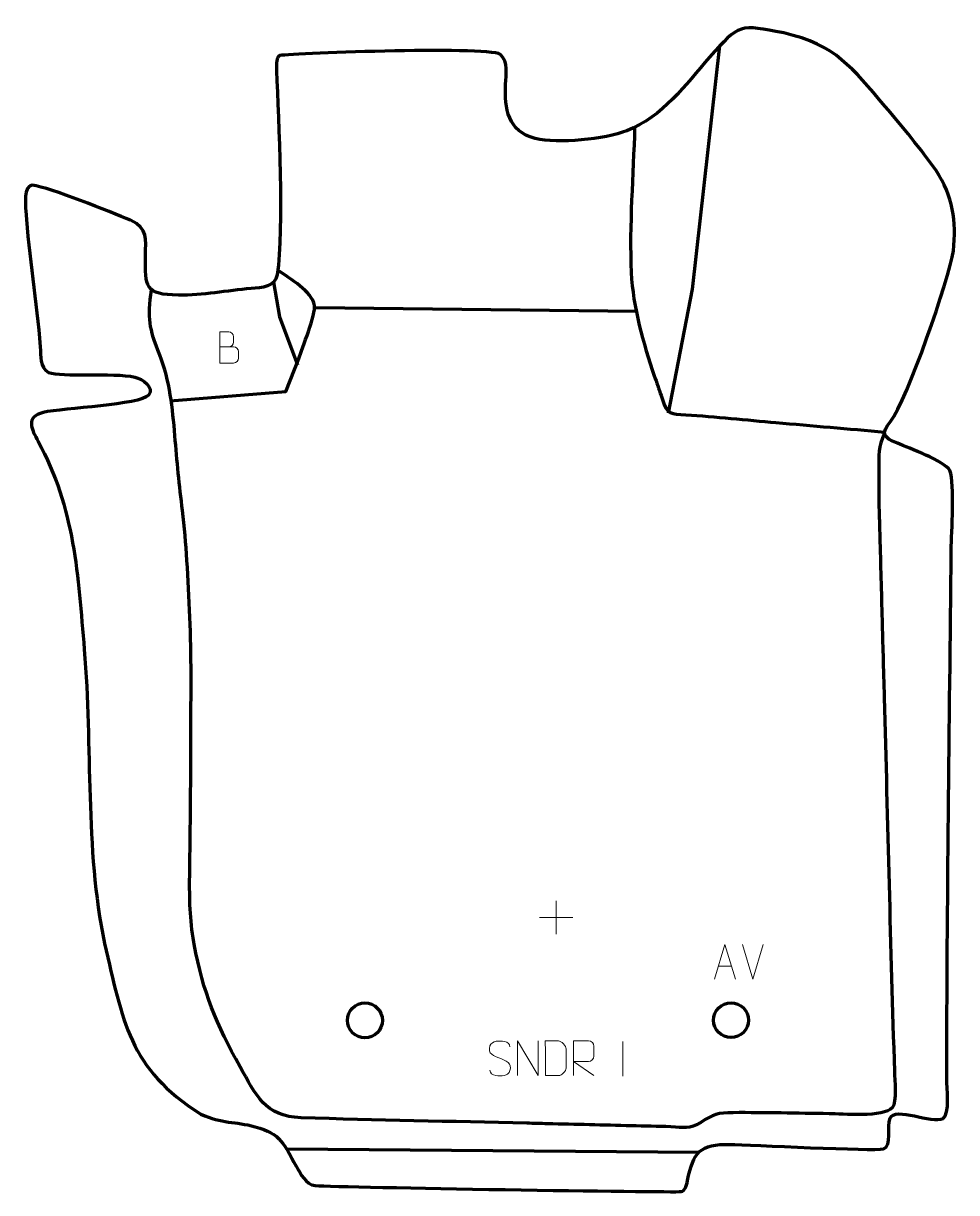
# Model space of a CAD drawing. Header units: millimetres. Extents: x -583 to 86, y -25 to 814.
import ezdxf

# ---------------------------------------------------------------- set-up
doc = ezdxf.new("R2010")
doc.units = ezdxf.units.MM
doc.header["$MEASUREMENT"] = 0
doc.layers.add('layer 2', color=7, linetype='Continuous')
doc.layers.add('layer 3', color=7, linetype='Continuous')

msp = doc.modelspace()

# ---------------------------------------------------------------- linework, layer by layer
at = {"layer": 'layer 2', "color": 142, "lineweight": 200}
for centre in [(-337.7101, 98.7988), (-75.2433, 98.9277)]:
    msp.add_ellipse(centre, major_axis=(0, 12.5), ratio=1, dxfattribs=at)
at = {"layer": 'layer 2', "color": 142, "lineweight": 158}
for points, knots in [([(-120.0008, 534.3509), (-120.0008, 534.3509), (-102.8927, 623.2044), (-102.8927, 623.2044), (-102.8927, 623.2044), (-102.8927, 623.2044), (-83.1753, 797.9469), (-83.1753, 797.9469)], [0, 0, 0, 0, 0.33333333, 0.33333333, 0.33333333, 0.33333333, 1, 1, 1, 1]), ([(-144.3472, 739.3777), (-145.2404, 705.3209), (-148.3813, 668.9345), (-146.7785, 635.1333), (-146.7785, 635.1333), (-145.5926, 610.1252), (-138.211, 584.6732), (-130.2321, 561.054), (-130.2321, 561.054), (-128.6033, 556.3422), (-126.9727, 551.6423), (-125.4003, 546.9107), (-125.4003, 546.9107), (-125.4003, 546.9107), (-124.474, 544.0836), (-124.474, 544.0836), (-124.474, 544.0836), (-121.0399, 533.5558), (-118.3026, 533.7397), (-107.6107, 533.116), (-107.6107, 533.116), (-86.4706, 531.8827), (-64.2612, 529.4765), (-43.052, 527.6217), (-43.052, 527.6217), (-17.0741, 525.35), (8.9038, 523.0782), (34.8817, 520.8064)], [0, 0, 0, 0, 0.125, 0.125, 0.125, 0.125, 0.25, 0.25, 0.25, 0.25, 0.375, 0.375, 0.375, 0.375, 0.5, 0.5, 0.5, 0.5, 0.625, 0.625, 0.625, 0.625, 0.75, 0.75, 0.75, 0.75, 1, 1, 1, 1]), ([(-477.4046, 543.1399), (-477.4046, 543.1399), (-394.4656, 549.915), (-394.4656, 549.915), (-394.4656, 549.915), (-394.4656, 549.915), (-385.2051, 573.4629), (-385.2051, 573.4629), (-385.2051, 573.4629), (-382.6761, 580.6982), (-372.8784, 605.6673), (-373.8742, 611.6677), (-373.8742, 611.6677), (-375.5129, 621.5428), (-391.7238, 631.0643), (-399.4926, 636.4339)], [0, 0, 0, 0, 0.2, 0.2, 0.2, 0.2, 0.4, 0.4, 0.4, 0.4, 0.6, 0.6, 0.6, 0.6, 1, 1, 1, 1]), ([(34.8881, 519.9218), (29.7666, 509.7659), (30.9368, 504.7569), (30.84, 493.7434), (30.84, 493.7434), (30.75, 483.5106), (30.6345, 474.1142), (30.915, 463.8408), (30.915, 463.8408), (31.0786, 457.8454), (31.2423, 451.8499), (31.4059, 445.8544), (31.4059, 445.8544), (31.9515, 425.8695), (32.4971, 405.8846), (33.0426, 385.8997), (33.0426, 385.8997), (33.2745, 377.4061), (33.5063, 368.9125), (33.7382, 360.4189), (33.7382, 360.4189), (34.011, 350.4264), (34.2838, 340.434), (34.5565, 330.4415), (34.5565, 330.4415), (36.9963, 241.0274), (39.0155, 151.4723), (41.9096, 62.0868), (41.9096, 62.0868), (42.1034, 56.1029), (43.827, 40.5298), (40.2833, 36.1019), (40.2833, 36.1019), (34.6791, 29.0994), (4.0221, 31.6478), (-4.988, 31.8253), (-4.988, 31.8253), (-27.8807, 32.2021), (-50.7457, 32.6978), (-73.6447, 32.6039), (-73.6447, 32.6039), (-84.7009, 32.551), (-87.7878, 31.5259), (-97.0022, 25.619), (-97.0022, 25.619), (-105.2831, 20.3104), (-108.6777, 22.149), (-118.3455, 22.4652), (-118.3455, 22.4652), (-127.8147, 22.7749), (-137.2953, 22.9507), (-146.7673, 23.1815), (-146.7673, 23.1815), (-156.752, 23.4282), (-166.7367, 23.675), (-176.7214, 23.9217), (-176.7214, 23.9217), (-186.7062, 24.1685), (-196.6909, 24.4152), (-206.6756, 24.662), (-206.6756, 24.662), (-211.668, 24.7853), (-216.6603, 24.9087), (-221.6527, 25.0321), (-221.6527, 25.0321), (-275.5399, 26.3574), (-329.6991, 27.1435), (-383.5391, 28.9811), (-383.5391, 28.9811), (-409.3992, 29.8637), (-416.0313, 45.3172), (-427.2403, 65.5657), (-427.2403, 65.5657), (-444.2086, 96.0731), (-453.784, 118.8607), (-460.1255, 153.4314), (-460.1255, 153.4314), (-460.1255, 153.4314), (-460.3946, 154.9234), (-460.3946, 154.9234), (-460.3946, 154.9234), (-463.2707, 171.306), (-463.5045, 185.9449), (-463.351, 202.4877), (-463.351, 202.4877), (-463.351, 202.4877), (-463.3313, 204.4169), (-463.3313, 204.4169), (-463.3313, 204.4169), (-463.1345, 222.0659), (-462.8222, 239.7109), (-462.6943, 257.3611), (-462.6943, 257.3611), (-462.5, 287.3315), (-462.4155, 317.302), (-462.3807, 347.2729), (-462.3807, 347.2729), (-462.3529, 373.6535), (-463.6153, 402.3345), (-465.3037, 428.7032), (-465.3037, 428.7032), (-466.0715, 440.6929), (-467.1131, 452.5686), (-468.5248, 464.5005), (-468.5248, 464.5005), (-470.7427, 482.4562), (-472.458, 500.1404), (-473.9566, 518.1655), (-473.9566, 518.1655), (-475.5579, 537.8178), (-477.6063, 557.5375), (-484.791, 576.0566), (-484.791, 576.0566), (-492.7069, 595.9482), (-493.3423, 601.576), (-490.8277, 623.1611)], [0, 0, 0, 0, 0.03333333, 0.03333333, 0.03333333, 0.03333333, 0.06666667, 0.06666667, 0.06666667, 0.06666667, 0.1, 0.1, 0.1, 0.1, 0.13333333, 0.13333333, 0.13333333, 0.13333333, 0.16666667, 0.16666667, 0.16666667, 0.16666667, 0.2, 0.2, 0.2, 0.2, 0.23333333, 0.23333333, 0.23333333, 0.23333333, 0.26666667, 0.26666667, 0.26666667, 0.26666667, 0.3, 0.3, 0.3, 0.3, 0.33333333, 0.33333333, 0.33333333, 0.33333333, 0.36666667, 0.36666667, 0.36666667, 0.36666667, 0.4, 0.4, 0.4, 0.4, 0.43333333, 0.43333333, 0.43333333, 0.43333333, 0.46666667, 0.46666667, 0.46666667, 0.46666667, 0.5, 0.5, 0.5, 0.5, 0.53333333, 0.53333333, 0.53333333, 0.53333333, 0.56666667, 0.56666667, 0.56666667, 0.56666667, 0.6, 0.6, 0.6, 0.6, 0.63333333, 0.63333333, 0.63333333, 0.63333333, 0.66666667, 0.66666667, 0.66666667, 0.66666667, 0.7, 0.7, 0.7, 0.7, 0.73333333, 0.73333333, 0.73333333, 0.73333333, 0.76666667, 0.76666667, 0.76666667, 0.76666667, 0.8, 0.8, 0.8, 0.8, 0.83333333, 0.83333333, 0.83333333, 0.83333333, 0.86666667, 0.86666667, 0.86666667, 0.86666667, 0.9, 0.9, 0.9, 0.9, 0.93333333, 0.93333333, 0.93333333, 0.93333333, 1, 1, 1, 1]), ([(-403.242, 628.277), (-403.242, 628.277), (-398.9635, 603.3609), (-398.9635, 603.3609), (-398.9635, 603.3609), (-398.9635, 603.3609), (-386.1312, 569.0973), (-386.1312, 569.0973)], [0, 0, 0, 0, 0.33333333, 0.33333333, 0.33333333, 0.33333333, 1, 1, 1, 1])]:
    msp.add_open_spline(points, degree=3, knots=knots, dxfattribs=at)
for points in [[(-373.2597, 610.0692), (-373.2597, 610.0692), (-142.5492, 607.4621), (-142.5492, 607.4621)], [(-393.93, 6.6196), (-393.93, 6.6196), (-98.1265, 4.336), (-98.1265, 4.336)]]:
    msp.add_open_spline(points, degree=3, dxfattribs=at)
at = {"layer": 'layer 2', "color": 250, "lineweight": 9}
for points, knots in [([(-441.6718, 581.9244), (-438.4128, 581.9248), (-435.1534, 581.9248), (-431.8937, 581.9244), (-431.8937, 581.9244), (-430.1244, 581.9089), (-428.4015, 580.3539), (-428.4015, 578.5181), (-428.4015, 578.5181), (-428.4018, 577.5073), (-428.4018, 574.776), (-428.4015, 573.7649), (-428.4015, 573.7649), (-428.3856, 572.1008), (-429.7669, 570.297), (-431.8463, 570.3122), (-431.8463, 570.3122), (-435.1063, 570.3125), (-438.366, 570.3125), (-441.6253, 570.3122), (-441.6253, 570.3122), (-441.6253, 577.7626), (-441.6253, 585.2127), (-441.6253, 592.6625), (-441.6253, 592.6625), (-439.4992, 592.6625), (-437.3728, 592.6625), (-435.2463, 592.6625), (-435.2463, 592.6625), (-433.7408, 592.6783), (-431.8628, 590.9671), (-431.8469, 589.2094), (-431.8469, 589.2094), (-431.8473, 587.3588), (-431.8473, 587.2281), (-431.8469, 585.3772), (-431.8469, 585.3772), (-431.8315, 583.5266), (-433.4924, 581.9089), (-435.2928, 581.9244)], [0, 0, 0, 0, 0.09090909, 0.09090909, 0.09090909, 0.09090909, 0.18181818, 0.18181818, 0.18181818, 0.18181818, 0.27272727, 0.27272727, 0.27272727, 0.27272727, 0.36363636, 0.36363636, 0.36363636, 0.36363636, 0.45454545, 0.45454545, 0.45454545, 0.45454545, 0.54545455, 0.54545455, 0.54545455, 0.54545455, 0.63636364, 0.63636364, 0.63636364, 0.63636364, 0.72727273, 0.72727273, 0.72727273, 0.72727273, 0.81818182, 0.81818182, 0.81818182, 0.81818182, 1, 1, 1, 1]), ([(-86.9916, 128.3602), (-86.9916, 128.3602), (-79.6206, 153.3137), (-79.6206, 153.3137), (-79.6206, 153.3137), (-79.6206, 153.3137), (-72.0507, 128.3602), (-72.0507, 128.3602)], [0, 0, 0, 0, 0.33333333, 0.33333333, 0.33333333, 0.33333333, 1, 1, 1, 1]), ([(-240.9208, 71.6486), (-245.1691, 73.119), (-250.0772, 74.9148), (-248.0721, 80.4351), (-248.0721, 80.4351), (-246.5686, 84.575), (-241.355, 84.1865), (-237.7514, 83.5854), (-237.7514, 83.5854), (-234.8908, 83.1082), (-234.0261, 81.895), (-233.7155, 79.8109)], [0, 0, 0, 0, 0.25, 0.25, 0.25, 0.25, 0.5, 0.5, 0.5, 0.5, 1, 1, 1, 1]), ([(-228.2482, 59.1719), (-228.2482, 59.1719), (-228.2482, 84.1254), (-228.2482, 84.1254), (-228.2482, 84.1254), (-228.2482, 84.1254), (-213.5934, 59.1719), (-213.5934, 59.1719), (-213.5934, 59.1719), (-213.5934, 59.1719), (-213.5934, 84.1254), (-213.5934, 84.1254)], [0, 0, 0, 0, 0.25, 0.25, 0.25, 0.25, 0.5, 0.5, 0.5, 0.5, 1, 1, 1, 1]), ([(-208.3131, 59.2), (-205.9813, 59.2004), (-201.0311, 59.1764), (-198.6996, 59.1761), (-198.6996, 59.1761), (-196.7746, 59.0707), (-193.456, 62.6123), (-193.4672, 64.6296), (-193.4672, 64.6296), (-193.4676, 70.3997), (-193.4676, 72.5694), (-193.4672, 78.3387), (-193.4672, 78.3387), (-193.4715, 80.4768), (-196.846, 84.1369), (-198.9984, 84.1234), (-198.9984, 84.1234), (-201.3241, 84.1234), (-206.0484, 84.1234), (-208.3745, 84.1234), (-208.3745, 84.1234), (-208.3741, 78.3765), (-208.3128, 64.9473), (-208.3131, 59.2)], [0, 0, 0, 0, 0.14285714, 0.14285714, 0.14285714, 0.14285714, 0.28571429, 0.28571429, 0.28571429, 0.28571429, 0.42857143, 0.42857143, 0.42857143, 0.42857143, 0.57142857, 0.57142857, 0.57142857, 0.57142857, 0.71428571, 0.71428571, 0.71428571, 0.71428571, 1, 1, 1, 1]), ([(-188.2529, 59.1719), (-188.2529, 59.1719), (-188.2529, 84.1254), (-188.2529, 84.1254), (-188.2529, 84.1254), (-184.6581, 84.1254), (-181.0626, 84.1254), (-177.4674, 84.1254), (-177.4674, 84.1254), (-175.1421, 84.0877), (-173.5848, 82.5977), (-173.5889, 80.2313), (-173.5889, 80.2313), (-173.5893, 78.1958), (-173.5893, 75.1364), (-173.5889, 73.1004), (-173.5889, 73.1004), (-173.5954, 71.2249), (-175.4077, 69.2831), (-177.4172, 69.264), (-177.4172, 69.264), (-177.4172, 69.264), (-188.2529, 69.264), (-188.2529, 69.264), (-188.2529, 69.264), (-188.2529, 69.264), (-173.5982, 59.1719), (-173.5982, 59.1719)], [0, 0, 0, 0, 0.125, 0.125, 0.125, 0.125, 0.25, 0.25, 0.25, 0.25, 0.375, 0.375, 0.375, 0.375, 0.5, 0.5, 0.5, 0.5, 0.625, 0.625, 0.625, 0.625, 0.75, 0.75, 0.75, 0.75, 1, 1, 1, 1]), ([(-240.9208, 71.6485), (-236.9022, 70.0018), (-231.8727, 68.1135), (-233.7067, 62.7532), (-233.7067, 62.7532), (-235.1665, 58.4868), (-240.0773, 58.7435), (-243.8034, 59.2982), (-243.8034, 59.2982), (-246.5534, 59.708), (-247.7743, 60.9215), (-248.1523, 63.0337)], [0, 0, 0, 0, 0.25, 0.25, 0.25, 0.25, 0.5, 0.5, 0.5, 0.5, 1, 1, 1, 1])]:
    msp.add_open_spline(points, degree=3, knots=knots, dxfattribs=at)
for points in [[(-200.5292, 184.5687), (-200.5292, 184.5687), (-200.5292, 160.5908), (-200.5292, 160.5908)], [(-212.5181, 172.5797), (-212.5181, 172.5797), (-188.5402, 172.5797), (-188.5402, 172.5797)], [(-59.6321, 128.3529), (-59.6321, 128.3529), (-66.9539, 153.3065), (-66.9539, 153.3065)], [(-52.3102, 153.3065), (-52.3102, 153.3065), (-59.632, 128.3529), (-59.632, 128.3529)], [(-84.269, 137.6096), (-84.269, 137.6096), (-74.7733, 137.6096), (-74.7733, 137.6096)], [(-152.835, 83.7511), (-152.835, 83.7511), (-152.835, 58.777), (-152.835, 58.777)]]:
    msp.add_open_spline(points, degree=3, dxfattribs=at)
at = {"layer": 'layer 3', "color": 242, "lineweight": 158}
msp.add_open_spline([(-240.539, 791.705), (-234.7945, 786.3184), (-236.6227, 777.3509), (-236.8681, 770.2672), (-236.8681, 770.2672), (-237.3926, 752.6579), (-235.622, 736.4628), (-215.5786, 731.4084), (-215.5786, 731.4084), (-199.34, 727.3135), (-165.6806, 730.7614), (-149.859, 736.9585), (-149.859, 736.9585), (-124.2204, 747.0007), (-108.194, 769.7687), (-90.6212, 789.6409), (-90.6212, 789.6409), (-69.2278, 813.9189), (-68.9235, 813.2107), (-37.4849, 807.0531), (-37.4849, 807.0531), (0.3176, 798.3838), (11.2172, 782.1913), (35.2934, 754.3382), (35.2934, 754.3382), (47.6402, 739.9081), (60.8836, 723.7554), (71.8296, 708.2827), (71.8296, 708.2827), (83.8091, 690.0519), (86.4895, 672.1649), (84.231, 650.7205), (84.231, 650.7205), (81.111, 630.9257), (51.2064, 543.6407), (38.9946, 528.3782), (38.9946, 528.3782), (32.176, 519.8561), (33.7442, 517.0384), (44.097, 512.7487), (44.097, 512.7487), (52.2316, 509.4016), (77.6954, 500.0622), (81.6573, 493.2799), (81.6573, 493.2799), (85.323, 482.9263), (82.767, 449.4134), (82.6345, 436.1366), (82.6345, 436.1366), (81.3802, 309.7369), (79.5934, 183.2163), (79.4329, 56.819), (79.4329, 56.819), (79.4259, 51.2609), (81.8833, 30.9928), (76.7901, 28.4084), (76.7901, 28.4084), (68.8959, 24.4028), (42.426, 37.2637), (38.7571, 28.5974), (38.7571, 28.5974), (36.2605, 22.7001), (40.5387, 8.5012), (34.1158, 6.7449), (34.1158, 6.7449), (26.8011, 4.7447), (-61.8364, 9.721), (-75.9434, 9.8835), (-75.9434, 9.8835), (-97.548, 10.1324), (-102.2932, 4.436), (-106.4238, -16.0044), (-106.4238, -16.0044), (-107.3623, -20.6486), (-108.5696, -23.7104), (-110.9863, -23.9659), (-110.9863, -23.9659), (-118.2717, -24.7361), (-352.8851, -20.9117), (-373.395, -19.6912), (-373.395, -19.6912), (-380.3409, -18.8114), (-383.7318, -11.3554), (-387.0157, -5.6668), (-387.0157, -5.6668), (-395.7424, 9.4499), (-397.5563, 17.5812), (-416.4292, 22.561), (-416.4292, 22.561), (-431.1207, 26.4375), (-439.7704, 24.5913), (-455.4566, 31.6508), (-455.4566, 31.6508), (-507.2724, 64.0815), (-511.2323, 98.8263), (-524.4489, 153.9641), (-524.4489, 153.9641), (-538.7116, 222.8312), (-532.9481, 294.8269), (-538.9504, 364.8287), (-538.9504, 364.8287), (-543.348, 417.6447), (-545.8156, 466.3805), (-572.031, 514.0669), (-572.031, 514.0669), (-576.7644, 522.677), (-581.1648, 531.8387), (-568.46, 534.7986), (-568.46, 534.7986), (-553.7963, 538.2148), (-498.686, 540.0856), (-492.8288, 547.2517), (-492.8288, 547.2517), (-488.2903, 552.8046), (-497.2972, 558.9806), (-502.6391, 560.2286), (-502.6391, 560.2286), (-518.8006, 563.6998), (-555.0649, 559.9371), (-564.4777, 563.6277), (-564.4777, 563.6277), (-571.0929, 567.1469), (-570.0777, 575.2744), (-570.5301, 581.9334), (-570.5301, 581.9334), (-572.9481, 614.4804), (-578.6837, 647.1257), (-580.8362, 679.3717), (-580.8362, 679.3717), (-581.1038, 683.3797), (-582.5713, 697.6481), (-576.2186, 697.7609), (-576.2186, 697.7609), (-563.1367, 696.327), (-520.4813, 678.6234), (-505.8031, 672.82), (-505.8031, 672.82), (-492.6178, 665.8775), (-494.967, 660.4198), (-495.0492, 646.8916), (-495.0492, 646.8916), (-495.1825, 624.9657), (-495.518, 619.3287), (-471.4244, 618.9769), (-471.4244, 618.9769), (-453.7644, 618.719), (-436.6902, 622.3145), (-419.2474, 623.7481), (-419.2474, 623.7481), (-411.7149, 624.3225), (-402.098, 624.79), (-400.5732, 633.656), (-400.5732, 633.656), (-395.5799, 667.4017), (-399.8498, 744.0283), (-401.0663, 779.7788), (-401.0663, 779.7788), (-401.276, 785.9432), (-400.8968, 789.0932), (-399.2504, 790.6877), (-399.2504, 790.6877), (-397.7441, 792.1467), (-251.6667, 797.7694), (-240.539, 791.705)], degree=3, knots=[0, 0, 0, 0, 0.02380952, 0.02380952, 0.02380952, 0.02380952, 0.04761905, 0.04761905, 0.04761905, 0.04761905, 0.07142857, 0.07142857, 0.07142857, 0.07142857, 0.0952381, 0.0952381, 0.0952381, 0.0952381, 0.11904762, 0.11904762, 0.11904762, 0.11904762, 0.14285714, 0.14285714, 0.14285714, 0.14285714, 0.16666667, 0.16666667, 0.16666667, 0.16666667, 0.19047619, 0.19047619, 0.19047619, 0.19047619, 0.21428571, 0.21428571, 0.21428571, 0.21428571, 0.23809524, 0.23809524, 0.23809524, 0.23809524, 0.26190476, 0.26190476, 0.26190476, 0.26190476, 0.28571429, 0.28571429, 0.28571429, 0.28571429, 0.30952381, 0.30952381, 0.30952381, 0.30952381, 0.33333333, 0.33333333, 0.33333333, 0.33333333, 0.35714286, 0.35714286, 0.35714286, 0.35714286, 0.38095238, 0.38095238, 0.38095238, 0.38095238, 0.4047619, 0.4047619, 0.4047619, 0.4047619, 0.42857143, 0.42857143, 0.42857143, 0.42857143, 0.45238095, 0.45238095, 0.45238095, 0.45238095, 0.47619048, 0.47619048, 0.47619048, 0.47619048, 0.5, 0.5, 0.5, 0.5, 0.52380952, 0.52380952, 0.52380952, 0.52380952, 0.54761905, 0.54761905, 0.54761905, 0.54761905, 0.57142857, 0.57142857, 0.57142857, 0.57142857, 0.5952381, 0.5952381, 0.5952381, 0.5952381, 0.61904762, 0.61904762, 0.61904762, 0.61904762, 0.64285714, 0.64285714, 0.64285714, 0.64285714, 0.66666667, 0.66666667, 0.66666667, 0.66666667, 0.69047619, 0.69047619, 0.69047619, 0.69047619, 0.71428571, 0.71428571, 0.71428571, 0.71428571, 0.73809524, 0.73809524, 0.73809524, 0.73809524, 0.76190476, 0.76190476, 0.76190476, 0.76190476, 0.78571429, 0.78571429, 0.78571429, 0.78571429, 0.80952381, 0.80952381, 0.80952381, 0.80952381, 0.83333333, 0.83333333, 0.83333333, 0.83333333, 0.85714286, 0.85714286, 0.85714286, 0.85714286, 0.88095238, 0.88095238, 0.88095238, 0.88095238, 0.9047619, 0.9047619, 0.9047619, 0.9047619, 0.92857143, 0.92857143, 0.92857143, 0.92857143, 0.95238095, 0.95238095, 0.95238095, 0.95238095, 1, 1, 1, 1], dxfattribs=at)

doc.saveas('drawing.dxf')
